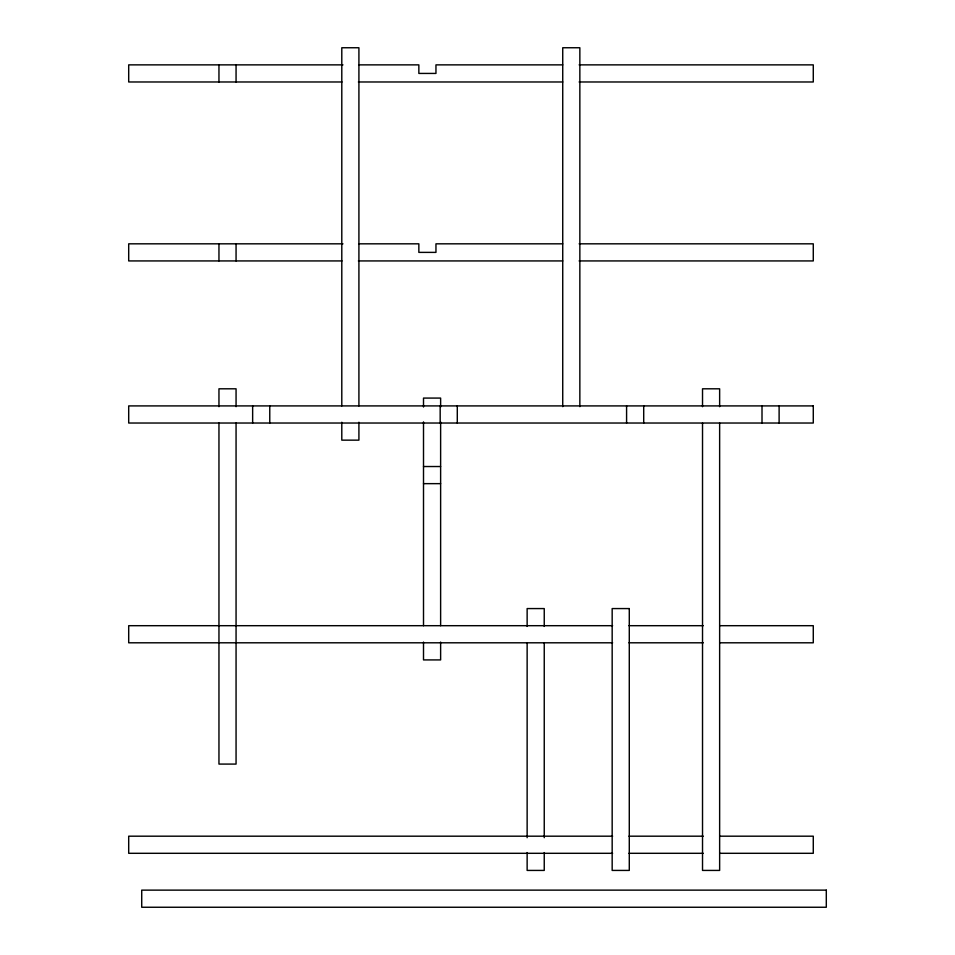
<?xml version="1.0" encoding="UTF-8"?>
<svg xmlns="http://www.w3.org/2000/svg" width="955" height="955" viewBox="0 0 955 955"><rect width="100%" height="100%" fill="white"/><g stroke="black" fill="none" stroke-linecap="round" stroke-linejoin="round"><path stroke-width="1.43" d="M342.964 64.868L128.698 64.868L128.698 81.975L341.974 81.975M358.913 64.868L418.851 64.868L418.851 73.428L435.958 73.428L435.958 64.868L562.734 64.868M579.136 64.868L813.278 64.868L813.278 81.975L579.112 81.975M358.388 81.975L562.734 81.975M342.964 243.823L128.698 243.823L128.698 260.93L341.974 260.93M358.913 243.823L418.851 243.823L418.851 252.383L435.958 252.383L435.958 243.823L562.734 243.823M579.136 243.823L813.278 243.823L813.278 260.93L579.112 260.93M358.388 260.93L562.734 260.93M423.507 466.529L440.625 466.529M423.507 483.648L440.625 483.648M612.621 625.692L128.698 625.692L128.698 642.799L612.621 642.799M628.963 625.692L703.286 625.692M719.628 625.692L813.278 625.692L813.278 642.799L719.628 642.799M628.963 642.799L703.286 642.799M612.621 836.186L128.698 836.186L128.698 853.304L612.621 853.304M628.963 836.186L703.286 836.186M719.628 836.186L813.278 836.186L813.278 853.304L719.628 853.304M628.963 853.304L703.286 853.304M779.113 405.911L779.113 423.029M762.006 405.911L762.006 423.029M719.64 406.699L719.64 388.804L702.522 388.804L702.522 406.699M719.64 423.029L719.64 870.423L702.522 870.423L702.522 423.029M643.706 405.911L643.706 423.029M626.587 405.911L626.587 423.029M579.852 406.651L579.852 47.75L562.734 47.75L562.734 406.651M544.243 626.432L544.243 608.574L527.136 608.574L527.136 626.432M544.243 642.799L544.243 837.69M544.243 852.564L544.243 870.423L527.136 870.423L527.136 852.564M527.136 642.799L527.136 837.69M457.29 405.911L457.29 423.029M440.625 407.009L440.625 398.08L423.507 398.08L423.507 407.009M440.625 421.883L440.625 625.704M440.625 642.07L440.625 659.917L423.507 659.917L423.507 642.07M440.171 405.911L440.171 423.029M423.507 421.883L423.507 625.704M358.913 405.911L358.913 47.75L341.795 47.75L341.795 405.911M358.913 422.241L358.913 440.148L341.795 440.148L341.795 422.241M269.764 405.911L269.764 423.029M252.645 405.911L252.645 423.029M236.064 64.868L236.064 81.975M236.064 243.823L236.064 260.93M236.064 406.675L236.064 388.804L218.958 388.804L218.958 406.675M236.064 423.053L236.064 764.084L218.958 764.084L218.958 423.053M218.958 64.868L218.958 81.975M218.958 243.823L218.958 260.93M813.278 405.911L128.698 405.911L128.698 423.029L813.278 423.029L813.278 405.911M629.285 608.574L612.167 608.574L612.167 870.423L629.285 870.423L629.285 608.574M826.302 890.132L141.722 890.132L141.722 907.25L826.302 907.25L826.302 890.132"/></g></svg>
